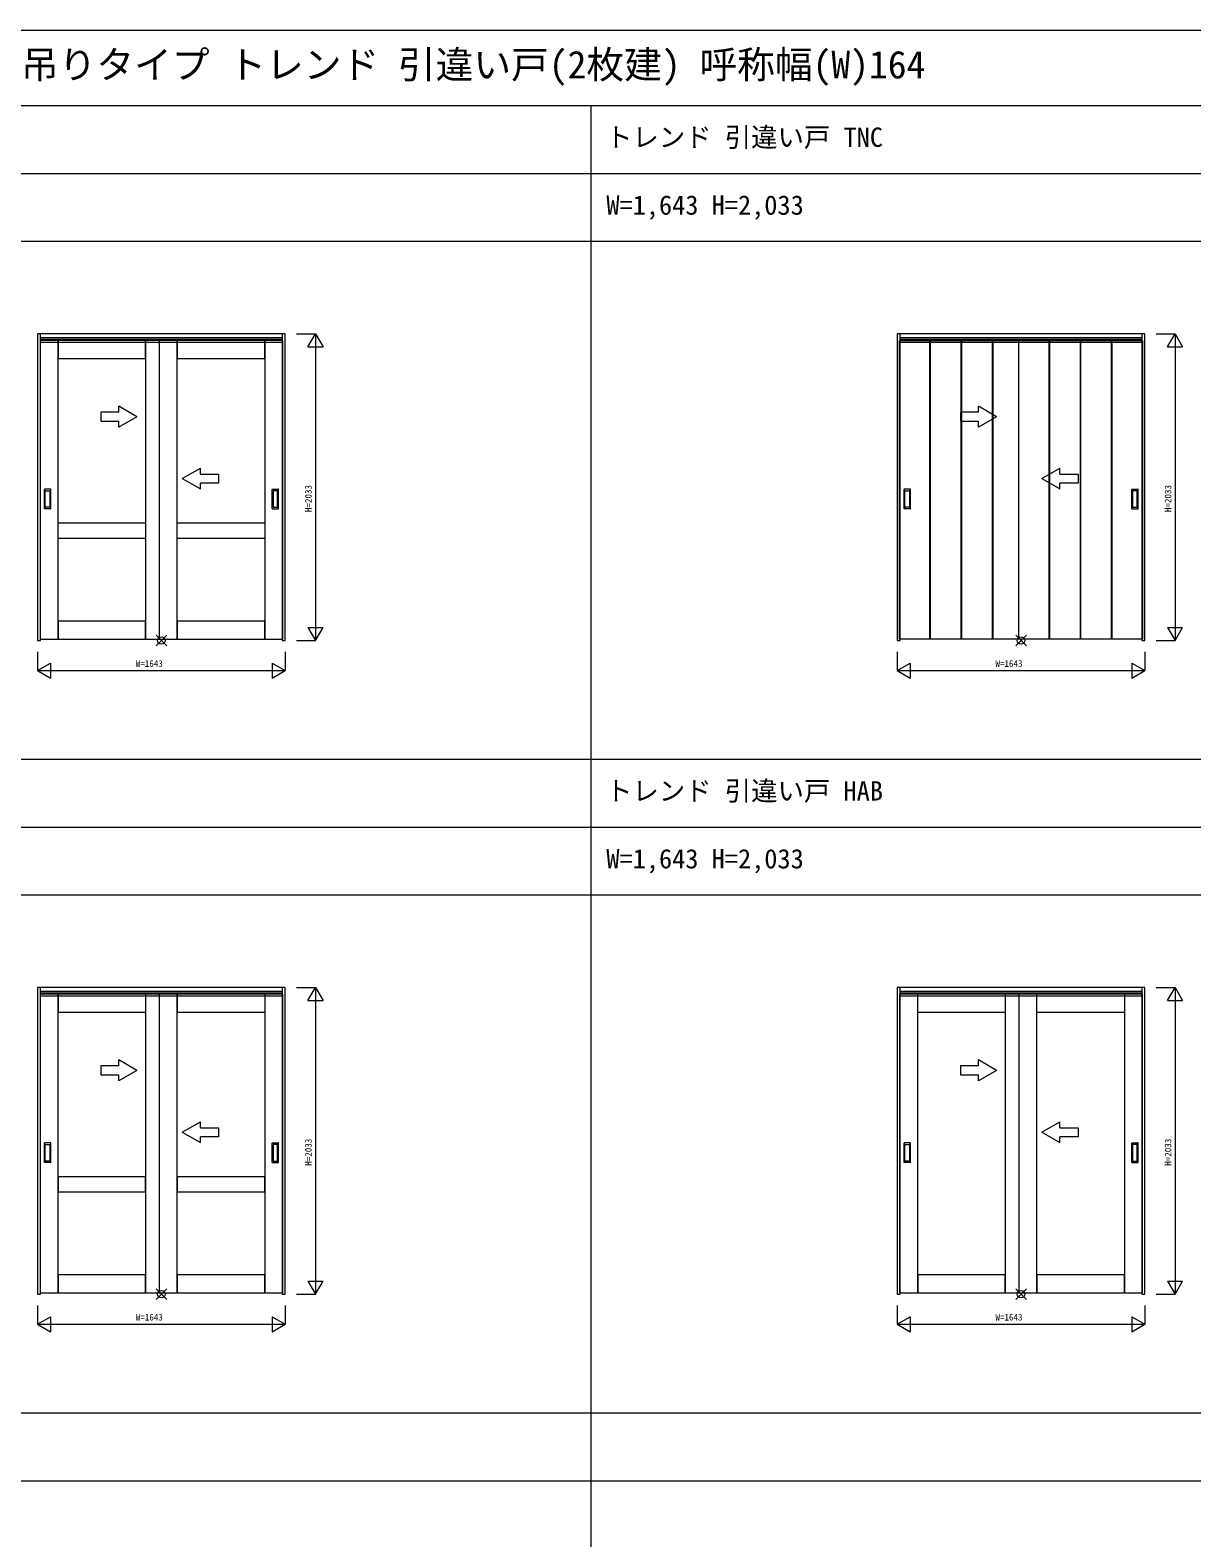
# Model space of a CAD drawing. Units: millimetres, scale not verified. Extents: x -14341 to 14341, y -10000 to 10000.
# Drawn here: x -6661 to 1042, y 1 to 10000 of the extents above; entities that cross this region are included whole.
import ezdxf
from ezdxf.enums import TextEntityAlignment as Align

# ---------------------------------------------------------------- set-up
doc = ezdxf.new("R2010")
doc.units = ezdxf.units.MM
doc.header["$LTSCALE"] = 50
doc.layers.add('0-0_0', color=7, linetype='Continuous')
for name, color, linetype, lineweight in [('0-1_YKK_F1', 7, 'Continuous', 18), ('0-2_YKK_IN', 1, 'Continuous', 18), ('0-3_YKK_A1', 4, 'Continuous', 18), ('0-4_YKK_N1', 2, 'Continuous', 18)]:
    doc.layers.add(name, color=color, linetype=linetype, lineweight=lineweight)
doc.styles.add('ＭＳ ゴシック', font='')
doc.styles.get('ＭＳ ゴシック').set_extended_font_data('MS Gothic')

msp = doc.modelspace()

# ---------------------------------------------------------------- linework, layer by layer
at = {"layer": '0-1_YKK_F1'}
for p, q in [((-14340.51, 10000), (14340.51, 10000)), ((-14340.51, 9500), (14159.49, 9500)), ((-2940.51, -10000), (-2940.51, 9500)), ((-14340.51, 9050), (14159.49, 9050)), ((-14340.51, 8600), (14159.49, 8600)), ((-14340.51, 5165), (14159.49, 5165)), ((-14340.51, 4715), (14159.49, 4715)), ((-14340.51, 4265), (14159.49, 4265)), ((-14340.51, 830), (14159.49, 830)), ((-14340.51, 380), (14159.49, 380))]:
    msp.add_line(p, q, dxfattribs=at)
at = {"layer": '0-2_YKK_IN'}
for p, q in [((-5825.86, 5917.14), (-5755.15, 5987.86)), ((-5825.86, 5987.86), (-5755.15, 5917.14)), ((-125.86, 5917.14), (-55.15, 5987.86)), ((-125.86, 5987.86), (-55.15, 5917.14)), ((-5825.86, 1582.14), (-5755.15, 1652.86)), ((-5825.86, 1652.86), (-5755.15, 1582.14)), ((-125.86, 1582.14), (-55.15, 1652.86)), ((-125.86, 1652.86), (-55.15, 1582.14))]:
    msp.add_line(p, q, dxfattribs=at)
for centre in [(-5790.51, 5952.5), (-90.51, 5952.5), (-5790.51, 1617.5), (-90.51, 1617.5)]:
    msp.add_circle(centre, 25, dxfattribs=at)
at = {"layer": '0-3_YKK_A1'}
for p, q in [((-6592.01, 7961.5), (-4989.01, 7961.5)), ((-6592.01, 7951.7), (-4989.01, 7951.7)), ((-6592.01, 7931.5), (-4989.01, 7931.5)), ((-4993.01, 7985.5), (-6588.01, 7985.5)), ((-4989.01, 7985.5), (-4989.01, 5952.5)), ((-895.51, 7941.5), (-105.51, 7941.5)), ((-895.51, 5961.5), (-895.51, 7941.5)), ((-892.01, 7961.5), (710.99, 7961.5)), ((-892.01, 7951.7), (710.99, 7951.7)), ((-892.01, 7931.5), (710.99, 7931.5)), ((706.99, 7985.5), (-888.01, 7985.5)), ((-694.51, 5961.5), (-694.51, 7941.5)), ((-690.51, 5961.5), (-690.51, 7941.5)), ((-487.51, 5961.5), (-487.51, 7941.5)), ((-483.51, 5961.5), (-483.51, 7941.5)), ((-280.51, 5961.5), (-280.51, 7941.5)), ((-276.51, 5961.5), (-276.51, 7941.5)), ((-105.51, 5961.5), (-105.51, 7941.5)), ((95.49, 5961.5), (95.49, 7941.5)), ((99.49, 5961.5), (99.49, 7941.5)), ((302.49, 5961.5), (302.49, 7941.5)), ((306.49, 5961.5), (306.49, 7941.5)), ((509.49, 5961.5), (509.49, 7941.5)), ((513.49, 5961.5), (513.49, 7941.5)), ((710.99, 7985.5), (710.99, 5952.5)), ((-5952.51, 7436.4), (-6072.51, 7505.68)), ((-6072.51, 7466.4), (-6072.51, 7505.68)), ((-252.51, 7436.4), (-372.51, 7505.68)), ((-372.51, 7466.4), (-372.51, 7505.68)), ((-5952.51, 7436.4), (-6072.51, 7367.12)), ((-6072.51, 7367.12), (-6072.51, 7406.4)), ((-252.51, 7436.4), (-372.51, 7367.12)), ((-372.51, 7367.12), (-372.51, 7406.4)), ((-5652.51, 7026.5), (-5532.51, 7095.78)), ((-5652.51, 7026.5), (-5532.51, 6957.22)), ((-5532.51, 7056.5), (-5532.51, 7095.78)), ((47.49, 7026.5), (167.49, 7095.78)), ((47.49, 7026.5), (167.49, 6957.22)), ((167.49, 7056.5), (167.49, 7095.78)), ((-6566.51, 6826.5), (-6566.51, 6954.5)), ((-6525.51, 6955.5), (-6565.51, 6955.5)), ((-6560.51, 6836.5), (-6560.51, 6944.5)), ((-6559.51, 6945.5), (-6531.51, 6945.5)), ((-6530.51, 6944.5), (-6530.51, 6836.5)), ((-6524.51, 6826.5), (-6524.51, 6954.5)), ((-5532.51, 6957.22), (-5532.51, 6996.5)), ((-5056.51, 6826.5), (-5056.51, 6954.5)), ((-5055.51, 6955.5), (-5015.51, 6955.5)), ((-5050.51, 6944.5), (-5050.51, 6836.5)), ((-5021.51, 6945.5), (-5049.51, 6945.5)), ((-5020.51, 6836.5), (-5020.51, 6944.5)), ((-5014.51, 6826.5), (-5014.51, 6954.5)), ((-866.51, 6826.5), (-866.51, 6954.5)), ((-825.51, 6955.5), (-865.51, 6955.5)), ((-860.51, 6836.5), (-860.51, 6944.5)), ((-859.51, 6945.5), (-831.51, 6945.5)), ((-830.51, 6944.5), (-830.51, 6836.5)), ((-824.51, 6826.5), (-824.51, 6954.5)), ((167.49, 6957.22), (167.49, 6996.5)), ((643.49, 6826.5), (643.49, 6954.5)), ((644.49, 6955.5), (684.49, 6955.5)), ((649.49, 6944.5), (649.49, 6836.5)), ((678.49, 6945.5), (650.49, 6945.5)), ((679.49, 6836.5), (679.49, 6944.5)), ((685.49, 6826.5), (685.49, 6954.5)), ((-6525.51, 6825.5), (-6565.51, 6825.5)), ((-6531.51, 6835.5), (-6559.51, 6835.5)), ((-5055.51, 6825.5), (-5015.51, 6825.5)), ((-5049.51, 6835.5), (-5021.51, 6835.5)), ((-825.51, 6825.5), (-865.51, 6825.5)), ((-831.51, 6835.5), (-859.51, 6835.5)), ((644.49, 6825.5), (684.49, 6825.5)), ((650.49, 6835.5), (678.49, 6835.5)), ((-5895.51, 6731.5), (-6475.51, 6731.5)), ((-5105.51, 6731.5), (-5685.51, 6731.5)), ((-6475.51, 6631.5), (-5895.51, 6631.5)), ((-5685.51, 6631.5), (-5105.51, 6631.5)), ((-5895.51, 5961.5), (-5805.51, 5961.5)), ((-105.51, 5961.5), (-895.51, 5961.5)), ((714.49, 5961.5), (-105.51, 5961.5)), ((-6592.01, 3626.5), (-4989.01, 3626.5)), ((-6592.01, 3616.7), (-4989.01, 3616.7)), ((-4993.01, 3650.5), (-6588.01, 3650.5)), ((-4989.01, 3650.5), (-4989.01, 1617.5)), ((-892.01, 3626.5), (710.99, 3626.5)), ((-892.01, 3616.7), (710.99, 3616.7)), ((706.99, 3650.5), (-888.01, 3650.5)), ((-195.51, 3606.5), (-775.51, 3606.5)), ((594.49, 3606.5), (14.49, 3606.5)), ((710.99, 3650.5), (710.99, 1617.5)), ((-6592.01, 3596.5), (-4989.01, 3596.5)), ((-892.01, 3596.5), (710.99, 3596.5)), ((-6475.51, 3486.5), (-5895.51, 3486.5)), ((-5685.51, 3486.5), (-5105.51, 3486.5)), ((-775.51, 3486.5), (-195.51, 3486.5)), ((14.49, 3486.5), (594.49, 3486.5)), ((-5952.51, 3101.4), (-6072.51, 3170.68)), ((-6072.51, 3131.4), (-6072.51, 3170.68)), ((-5952.51, 3101.4), (-6072.51, 3032.12)), ((-252.51, 3101.4), (-372.51, 3170.68)), ((-372.51, 3131.4), (-372.51, 3170.68)), ((-252.51, 3101.4), (-372.51, 3032.12)), ((-6072.51, 3032.12), (-6072.51, 3071.4)), ((-372.51, 3032.12), (-372.51, 3071.4)), ((-5652.51, 2691.5), (-5532.51, 2760.78)), ((-5532.51, 2721.5), (-5532.51, 2760.78)), ((47.49, 2691.5), (167.49, 2760.78)), ((167.49, 2721.5), (167.49, 2760.78)), ((-6566.51, 2491.5), (-6566.51, 2619.5)), ((-6525.51, 2620.5), (-6565.51, 2620.5)), ((-6560.51, 2501.5), (-6560.51, 2609.5)), ((-6559.51, 2610.5), (-6531.51, 2610.5)), ((-6530.51, 2609.5), (-6530.51, 2501.5)), ((-6524.51, 2491.5), (-6524.51, 2619.5)), ((-5652.51, 2691.5), (-5532.51, 2622.22)), ((-5532.51, 2622.22), (-5532.51, 2661.5)), ((-5056.51, 2491.5), (-5056.51, 2619.5)), ((-5055.51, 2620.5), (-5015.51, 2620.5)), ((-5050.51, 2609.5), (-5050.51, 2501.5)), ((-5021.51, 2610.5), (-5049.51, 2610.5)), ((-5020.51, 2501.5), (-5020.51, 2609.5)), ((-5014.51, 2491.5), (-5014.51, 2619.5)), ((-866.51, 2491.5), (-866.51, 2619.5)), ((-825.51, 2620.5), (-865.51, 2620.5)), ((-860.51, 2501.5), (-860.51, 2609.5)), ((-859.51, 2610.5), (-831.51, 2610.5)), ((-830.51, 2609.5), (-830.51, 2501.5)), ((-824.51, 2491.5), (-824.51, 2619.5)), ((47.49, 2691.5), (167.49, 2622.22)), ((167.49, 2622.22), (167.49, 2661.5)), ((643.49, 2491.5), (643.49, 2619.5)), ((644.49, 2620.5), (684.49, 2620.5)), ((649.49, 2609.5), (649.49, 2501.5)), ((678.49, 2610.5), (650.49, 2610.5)), ((679.49, 2501.5), (679.49, 2609.5)), ((685.49, 2491.5), (685.49, 2619.5)), ((-6531.51, 2500.5), (-6559.51, 2500.5)), ((-5049.51, 2500.5), (-5021.51, 2500.5)), ((-831.51, 2500.5), (-859.51, 2500.5)), ((650.49, 2500.5), (678.49, 2500.5)), ((-6525.51, 2490.5), (-6565.51, 2490.5)), ((-5055.51, 2490.5), (-5015.51, 2490.5)), ((-825.51, 2490.5), (-865.51, 2490.5)), ((644.49, 2490.5), (684.49, 2490.5)), ((-5895.51, 1626.5), (-5805.51, 1626.5)), ((-195.51, 1626.5), (-105.51, 1626.5))]:
    msp.add_line(p, q, dxfattribs=at)
for points in [[(-6612.01, 5952.5), (-6592.01, 5952.5), (-6592.01, 7985.5)], [(-6588.01, 7985.5), (-6612.01, 7985.5), (-6612.01, 5952.5)], [(-5805.51, 7941.5), (-5895.51, 7941.5), (-5895.51, 5961.5)], [(-4989.01, 5952.5), (-4969.01, 5952.5), (-4969.01, 7985.5), (-4993.01, 7985.5)], [(-912.01, 5952.5), (-892.01, 5952.5), (-892.01, 7985.5)], [(-888.01, 7985.5), (-912.01, 7985.5), (-912.01, 5952.5)], [(-105.51, 7941.5), (714.49, 7941.5), (714.49, 5961.5)], [(710.99, 5952.5), (730.99, 5952.5), (730.99, 7985.5), (706.99, 7985.5)], [(-6072.51, 7466.4), (-6192.51, 7466.4), (-6192.51, 7406.4), (-6072.51, 7406.4)], [(-372.51, 7466.4), (-492.51, 7466.4), (-492.51, 7406.4), (-372.51, 7406.4)], [(-5532.51, 7056.5), (-5412.51, 7056.5), (-5412.51, 6996.5), (-5532.51, 6996.5)], [(167.49, 7056.5), (287.49, 7056.5), (287.49, 6996.5), (167.49, 6996.5)], [(-6612.01, 1617.5), (-6592.01, 1617.5), (-6592.01, 3650.5)], [(-6588.01, 3650.5), (-6612.01, 3650.5), (-6612.01, 1617.5)], [(-5895.51, 3606.5), (-6475.51, 3606.5), (-6475.51, 3486.5)], [(-5805.51, 3606.5), (-5895.51, 3606.5), (-5895.51, 1626.5)], [(-5105.51, 3606.5), (-5685.51, 3606.5), (-5685.51, 3486.5)], [(-4989.01, 1617.5), (-4969.01, 1617.5), (-4969.01, 3650.5), (-4993.01, 3650.5)], [(-912.01, 1617.5), (-892.01, 1617.5), (-892.01, 3650.5)], [(-888.01, 3650.5), (-912.01, 3650.5), (-912.01, 1617.5)], [(-105.51, 3606.5), (-195.51, 3606.5), (-195.51, 1626.5)], [(710.99, 1617.5), (730.99, 1617.5), (730.99, 3650.5), (706.99, 3650.5)], [(-6072.51, 3131.4), (-6192.51, 3131.4), (-6192.51, 3071.4), (-6072.51, 3071.4)], [(-372.51, 3131.4), (-492.51, 3131.4), (-492.51, 3071.4), (-372.51, 3071.4)], [(-5532.51, 2721.5), (-5412.51, 2721.5), (-5412.51, 2661.5), (-5532.51, 2661.5)], [(167.49, 2721.5), (287.49, 2721.5), (287.49, 2661.5), (167.49, 2661.5)]]:
    msp.add_lwpolyline(points, dxfattribs=at)
for points in [[(-6595.51, 5961.5), (-6475.51, 5961.5), (-6475.51, 7941.5), (-6595.51, 7941.5)], [(-6475.51, 7821.5), (-5895.51, 7821.5), (-5895.51, 7941.5), (-6475.51, 7941.5)], [(-5805.51, 5961.5), (-5685.51, 5961.5), (-5685.51, 7941.5), (-5805.51, 7941.5)], [(-5685.51, 7821.5), (-5105.51, 7821.5), (-5105.51, 7941.5), (-5685.51, 7941.5)], [(-5105.51, 5961.5), (-4985.51, 5961.5), (-4985.51, 7941.5), (-5105.51, 7941.5)], [(-6475.51, 5961.5), (-5895.51, 5961.5), (-5895.51, 6081.5), (-6475.51, 6081.5)], [(-5685.51, 5961.5), (-5105.51, 5961.5), (-5105.51, 6081.5), (-5685.51, 6081.5)], [(-6595.51, 1626.5), (-6475.51, 1626.5), (-6475.51, 3606.5), (-6595.51, 3606.5)], [(-5805.51, 1626.5), (-5685.51, 1626.5), (-5685.51, 3606.5), (-5805.51, 3606.5)], [(-5105.51, 1626.5), (-4985.51, 1626.5), (-4985.51, 3606.5), (-5105.51, 3606.5)], [(-895.51, 1626.5), (-775.51, 1626.5), (-775.51, 3606.5), (-895.51, 3606.5)], [(-105.51, 1626.5), (14.49, 1626.5), (14.49, 3606.5), (-105.51, 3606.5)], [(594.49, 1626.5), (714.49, 1626.5), (714.49, 3606.5), (594.49, 3606.5)], [(-6475.51, 2296.5), (-5895.51, 2296.5), (-5895.51, 2396.5), (-6475.51, 2396.5)], [(-5685.51, 2296.5), (-5105.51, 2296.5), (-5105.51, 2396.5), (-5685.51, 2396.5)], [(-6475.51, 1626.5), (-5895.51, 1626.5), (-5895.51, 1746.5), (-6475.51, 1746.5)], [(-5685.51, 1626.5), (-5105.51, 1626.5), (-5105.51, 1746.5), (-5685.51, 1746.5)], [(-775.51, 1626.5), (-195.51, 1626.5), (-195.51, 1746.5), (-775.51, 1746.5)], [(14.49, 1626.5), (594.49, 1626.5), (594.49, 1746.5), (14.49, 1746.5)]]:
    msp.add_lwpolyline(points, close=True, dxfattribs=at)
for centre, start, end in [((-6565.51, 6954.5), 90, 180), ((-6559.51, 6944.5), 90, 180), ((-6531.51, 6944.5), 0, 90), ((-6525.51, 6954.5), 0, 90), ((-5055.51, 6954.5), 90, 180), ((-5049.51, 6944.5), 90, 180), ((-5021.51, 6944.5), 360, 90), ((-5015.51, 6954.5), 0, 90), ((-865.51, 6954.5), 90, 180), ((-859.51, 6944.5), 90, 180), ((-831.51, 6944.5), 0, 90), ((-825.51, 6954.5), 0, 90), ((644.49, 6954.5), 90, 180), ((650.49, 6944.5), 90, 180), ((678.49, 6944.5), 360, 90), ((684.49, 6954.5), 0, 90), ((-6565.51, 6826.5), 180, 270), ((-6559.51, 6836.5), 180, 270), ((-6531.51, 6836.5), 270, 0), ((-6525.51, 6826.5), 270, 0), ((-5055.51, 6826.5), 180, 270), ((-5049.51, 6836.5), 180, 270), ((-5021.51, 6836.5), 270, 360), ((-5015.51, 6826.5), 270, 0), ((-865.51, 6826.5), 180, 270), ((-859.51, 6836.5), 180, 270), ((-831.51, 6836.5), 270, 0), ((-825.51, 6826.5), 270, 0), ((644.49, 6826.5), 180, 270), ((650.49, 6836.5), 180, 270), ((678.49, 6836.5), 270, 360), ((684.49, 6826.5), 270, 0), ((-6565.51, 2619.5), 90, 180), ((-6559.51, 2609.5), 90, 180), ((-6531.51, 2609.5), 0, 90), ((-6525.51, 2619.5), 0, 90), ((-5055.51, 2619.5), 90, 180), ((-5049.51, 2609.5), 90, 180), ((-5021.51, 2609.5), 360, 90), ((-5015.51, 2619.5), 0, 90), ((-865.51, 2619.5), 90, 180), ((-859.51, 2609.5), 90, 180), ((-831.51, 2609.5), 0, 90), ((-825.51, 2619.5), 0, 90), ((644.49, 2619.5), 90, 180), ((650.49, 2609.5), 90, 180), ((678.49, 2609.5), 360, 90), ((684.49, 2619.5), 0, 90), ((-6559.51, 2501.5), 180, 270), ((-6531.51, 2501.5), 270, 0), ((-5049.51, 2501.5), 180, 270), ((-5021.51, 2501.5), 270, 360), ((-859.51, 2501.5), 180, 270), ((-831.51, 2501.5), 270, 0), ((650.49, 2501.5), 180, 270), ((678.49, 2501.5), 270, 360), ((-6565.51, 2491.5), 180, 270), ((-6525.51, 2491.5), 270, 0), ((-5055.51, 2491.5), 180, 270), ((-5015.51, 2491.5), 270, 0), ((-865.51, 2491.5), 180, 270), ((-825.51, 2491.5), 270, 0), ((644.49, 2491.5), 180, 270), ((684.49, 2491.5), 270, 0)]:
    msp.add_arc(centre, 1, start, end, dxfattribs=at)
at = {"layer": '0-4_YKK_N1'}
for p, q in [((-4894.01, 7985.5), (-4769.01, 7985.5)), ((-4819.01, 7898.9), (-4719.01, 7898.9)), ((-4769.01, 7985.5), (-4769.01, 5952.5)), ((805.99, 7985.5), (930.99, 7985.5)), ((880.99, 7898.9), (980.99, 7898.9)), ((930.99, 7985.5), (930.99, 5952.5)), ((-4819.01, 6039.1), (-4719.01, 6039.1)), ((880.99, 6039.1), (980.99, 6039.1)), ((-4894.01, 5952.5), (-4769.01, 5952.5)), ((805.99, 5952.5), (930.99, 5952.5)), ((-6612.01, 5752.5), (-6525.41, 5802.5)), ((-6525.41, 5802.5), (-6525.41, 5702.5)), ((-5055.61, 5802.5), (-4969.01, 5752.5)), ((-4969.01, 5877.5), (-4969.01, 5752.5)), ((-912.01, 5752.5), (-825.41, 5802.5)), ((-825.41, 5802.5), (-825.41, 5702.5)), ((644.39, 5802.5), (730.99, 5752.5)), ((730.99, 5877.5), (730.99, 5752.5)), ((-6612.01, 5752.5), (-6525.41, 5702.5)), ((-912.01, 5752.5), (-825.41, 5702.5)), ((-4894.01, 3650.5), (-4769.01, 3650.5)), ((-4769.01, 3650.5), (-4769.01, 1617.5)), ((805.99, 3650.5), (930.99, 3650.5)), ((930.99, 3650.5), (930.99, 1617.5)), ((-4819.01, 3563.9), (-4719.01, 3563.9)), ((880.99, 3563.9), (980.99, 3563.9)), ((-4819.01, 1704.1), (-4719.01, 1704.1)), ((880.99, 1704.1), (980.99, 1704.1)), ((-4894.01, 1617.5), (-4769.01, 1617.5)), ((805.99, 1617.5), (930.99, 1617.5)), ((-4969.01, 1542.5), (-4969.01, 1417.5)), ((730.99, 1542.5), (730.99, 1417.5)), ((-6612.01, 1417.5), (-6525.41, 1467.5)), ((-6612.01, 1417.5), (-6525.41, 1367.5)), ((-6525.41, 1467.5), (-6525.41, 1367.5)), ((-5055.61, 1467.5), (-4969.01, 1417.5)), ((-912.01, 1417.5), (-825.41, 1467.5)), ((-912.01, 1417.5), (-825.41, 1367.5)), ((-825.41, 1467.5), (-825.41, 1367.5)), ((644.39, 1467.5), (730.99, 1417.5))]:
    msp.add_line(p, q, dxfattribs=at)
for points in [[(-4819.01, 7898.9), (-4769.01, 7985.5), (-4719.01, 7898.9)], [(880.99, 7898.9), (930.99, 7985.5), (980.99, 7898.9)], [(-4819.01, 6039.1), (-4769.01, 5952.5), (-4719.01, 6039.1)], [(880.99, 6039.1), (930.99, 5952.5), (980.99, 6039.1)], [(-6612.01, 5877.5), (-6612.01, 5752.5), (-4969.01, 5752.5)], [(-5055.61, 5802.5), (-5055.61, 5702.5), (-4969.01, 5752.5)], [(-912.01, 5877.5), (-912.01, 5752.5), (730.99, 5752.5)], [(644.39, 5802.5), (644.39, 5702.5), (730.99, 5752.5)], [(-4819.01, 3563.9), (-4769.01, 3650.5), (-4719.01, 3563.9)], [(880.99, 3563.9), (930.99, 3650.5), (980.99, 3563.9)], [(-4819.01, 1704.1), (-4769.01, 1617.5), (-4719.01, 1704.1)], [(880.99, 1704.1), (930.99, 1617.5), (980.99, 1704.1)], [(-6612.01, 1542.5), (-6612.01, 1417.5), (-4969.01, 1417.5)], [(-912.01, 1542.5), (-912.01, 1417.5), (730.99, 1417.5)], [(-5055.61, 1467.5), (-5055.61, 1367.5), (-4969.01, 1417.5)], [(644.39, 1467.5), (644.39, 1367.5), (730.99, 1417.5)]]:
    msp.add_lwpolyline(points, dxfattribs=at)

# ---------------------------------------------------------------- texts
at = {"layer": '0-0_0', "style": 'ＭＳ ゴシック'}
for s, height, p in [('BWHCH03  木質インテリア建材 Smayell(スマエル) 室内引戸 上吊りタイプ トレンド 引違い戸(2枚建) 呼称幅(W)164', 183.3, (-13840.51, 9625)), ('トレンド 引違い戸 TNC', 128.3, (-2842.51, 9187.5)), ('W=1,643 H=2,033', 128.3, (-2840.51, 8737.5)), ('トレンド 引違い戸 HAB', 128.3, (-2842.51, 4852.5)), ('W=1,643 H=2,033', 128.3, (-2840.51, 4402.5))]:
    msp.add_text(s, height=height, dxfattribs=at).set_placement(p, align=Align.BOTTOM_LEFT)
at = {"layer": '0-4_YKK_N1', "color": 7, "style": 'ＭＳ ゴシック'}
for p in [(-4781.01, 6804), (918.99, 6804), (-4781.01, 2469), (918.99, 2469)]:
    msp.add_text('H=2033', height=43.99, rotation=90, dxfattribs=at).set_placement(p, align=Align.BOTTOM_LEFT)
for p in [(-5960.51, 5764.5), (-260.51, 5764.5), (-5960.51, 1429.5), (-260.51, 1429.5)]:
    msp.add_text('W=1643', height=43.99, dxfattribs=at).set_placement(p, align=Align.BOTTOM_LEFT)

doc.saveas('drawing.dxf')
